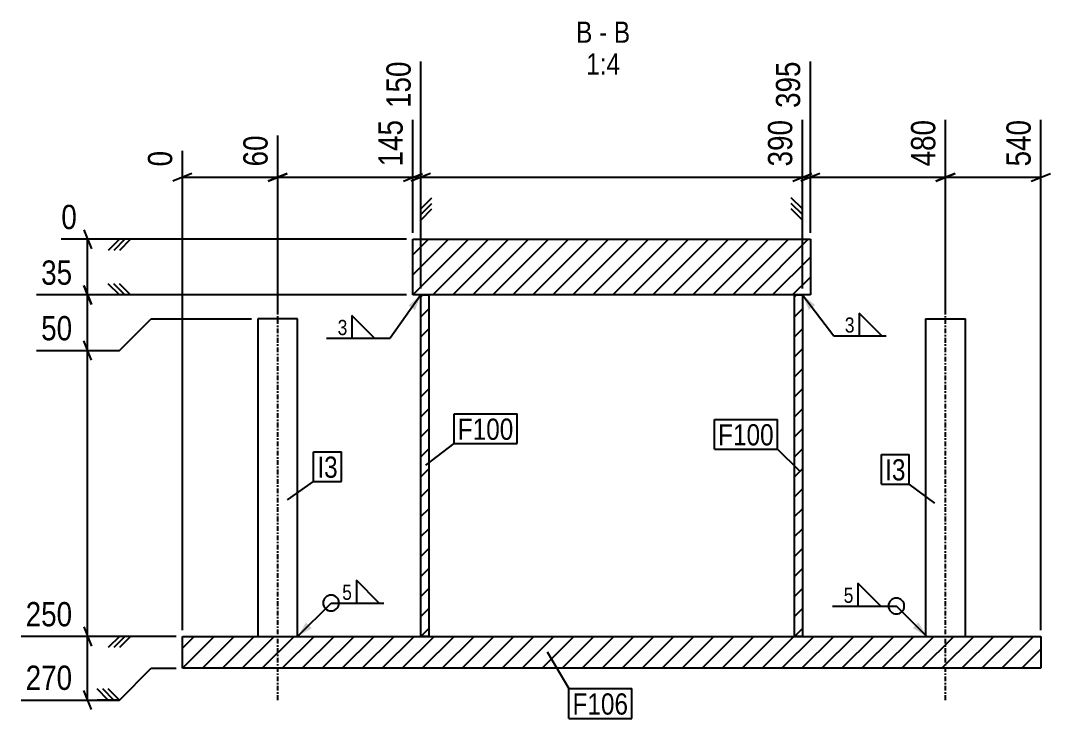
# Model space of a CAD drawing. Header units: millimetres. Extents: x 29 to 47362, y 10 to 1917.
# Drawn here: x 8427 to 9074, y 10 to 449 of the extents above; entities that cross this region are included whole.
import ezdxf

# ---------------------------------------------------------------- set-up
doc = ezdxf.new("R2010")
doc.units = ezdxf.units.MM
doc.linetypes.add('DXK_LINE_DOT2', pattern=[3.9198, 1.9599, -1.9599])
doc.linetypes.add('DXK_LINE_DOT3', pattern=[5.9187, 2.979, -0.9799, 0.9799, -0.9799])
for name, color, linetype in [('MÅLSÆTNING', 7, 'Continuous'), ('STÅL', 7, 'Continuous'), ('TEKST', 7, 'Continuous')]:
    doc.layers.add(name, color=color, linetype=linetype)
doc.styles.add('Arial Narrow', font='ARIALN.TTF', dxfattribs={"height": 0.2})

msp = doc.modelspace()

# ---------------------------------------------------------------- hatches: boundary and pattern name
at = {"layer": 'STÅL', "linetype": 'Continuous'}
h = msp.add_hatch(dxfattribs=at)
h.set_pattern_fill('', scale=2.8, style=0, pattern_type=0)
h.set_pattern_definition([(45, (8673.272, 276.1525), (-6.28618, 6.28618), [])])
h.paths.add_polyline_path([(8673.27, 311.15), (8673.27, 276.15), (8923.27, 276.15), (8923.27, 311.15)])
h = msp.add_hatch(dxfattribs=at)
h.set_pattern_fill('', scale=2.8, style=0, pattern_type=0)
h.set_pattern_definition([(45, (8678.278, 61.1525), (-6.28618, 6.28618), [])])
h.paths.add_polyline_path([(8678.28, 276.15), (8678.28, 61.15), (8683.28, 61.15), (8683.28, 276.15)])
h = msp.add_hatch(dxfattribs=at)
h.set_pattern_fill('', scale=2.8, style=0, pattern_type=0)
h.set_pattern_definition([(45, (8913.272, 61.1525), (-6.28618, 6.28618), [])])
h.paths.add_polyline_path([(8913.27, 276.15), (8913.27, 61.15), (8918.27, 61.15), (8918.27, 276.15)])
h = msp.add_hatch(dxfattribs=at)
h.set_pattern_fill('', scale=2.8, style=0, pattern_type=0)
h.set_pattern_definition([(45, (8528.272, 41.1525), (-6.28618, 6.28618), [])])
h.paths.add_polyline_path([(8528.27, 61.15), (8528.27, 41.15), (9068.27, 41.15), (9068.27, 61.15)])
at = {"layer": 'TEKST', "linetype": 'Continuous'}
for points in [[(8670.47, 269.42), (8678.28, 276.15), (8674.56, 266.54)], [(8922.36, 266.69), (8918.27, 276.15), (8926.33, 269.73)], [(8609.61, 66.46), (8600.78, 61.15), (8606.07, 70)], [(8991.28, 69.99), (8996.59, 61.15), (8987.74, 66.45)]]:
    msp.add_hatch(color=3, dxfattribs=at).paths.add_polyline_path(points)

# ---------------------------------------------------------------- linework, layer by layer
at = {"layer": 'MÅLSÆTNING', "color": 7, "linetype": 'Continuous'}
for p, q in [((8678.28, 280.15), (8678.28, 423.07)), ((8923.27, 315.15), (8923.27, 423.07)), ((8923.27, 315.15), (8923.27, 423.07)), ((8673.27, 315.15), (8673.27, 386.27)), ((8673.27, 315.15), (8673.27, 386.27)), ((8918.27, 280.15), (8918.27, 386.27)), ((9008.27, 265.15), (9008.27, 386.27)), ((9008.27, 265.15), (9008.27, 386.27)), ((9068.27, 65.15), (9068.27, 386.27)), ((8588.28, 265.15), (8588.28, 376.52)), ((8588.28, 265.15), (8588.28, 376.52)), ((8528.27, 65.15), (8528.27, 366.77)), ((8534.27, 352.62), (8522.27, 347.82)), ((8528.27, 350.22), (8588.28, 350.22)), ((8594.28, 352.62), (8582.28, 347.82)), ((8582.28, 347.82), (8594.28, 352.62)), ((8588.28, 350.22), (8673.27, 350.22)), ((8667.27, 347.82), (8679.27, 352.62)), ((8667.27, 347.82), (8679.27, 352.62)), ((8684.28, 352.62), (8672.28, 347.82)), ((8673.27, 350.22), (8678.28, 350.22)), ((8678.28, 350.22), (8918.27, 350.22)), ((8912.27, 347.82), (8924.27, 352.62)), ((8918.27, 350.22), (8923.27, 350.22)), ((8923.27, 350.22), (9008.27, 350.22)), ((9014.27, 352.62), (9002.27, 347.82)), ((9002.27, 347.82), (9014.27, 352.62)), ((9008.27, 350.22), (9068.27, 350.22)), ((9062.27, 347.82), (9074.27, 352.62)), ((8678.28, 330.22), (8685.28, 337.22)), ((8678.28, 323.22), (8678.28, 337.22)), ((8678.28, 330.22), (8685.28, 337.22)), ((8678.28, 323.22), (8678.28, 337.22)), ((8918.27, 330.22), (8911.27, 337.22)), ((8918.27, 330.22), (8911.27, 337.22)), ((8918.27, 323.22), (8918.27, 337.22)), ((8918.27, 323.22), (8918.27, 337.22)), ((8678.28, 326.72), (8685.28, 333.72)), ((8678.28, 326.72), (8685.28, 333.72)), ((8918.27, 326.72), (8911.27, 333.72)), ((8918.27, 326.72), (8911.27, 333.72)), ((8678.28, 323.22), (8685.28, 330.22)), ((8678.28, 323.22), (8685.28, 330.22)), ((8918.27, 323.22), (8911.27, 330.22)), ((8918.27, 323.22), (8911.27, 330.22)), ((8669.27, 311.15), (8452.13, 311.15)), ((8466.28, 317.15), (8471.08, 305.15)), ((8468.68, 276.15), (8468.68, 311.15)), ((8488.68, 311.15), (8481.68, 304.15)), ((8495.68, 311.15), (8481.68, 311.15)), ((8492.18, 311.15), (8485.18, 304.15)), ((8495.68, 311.15), (8488.68, 304.15)), ((8471.08, 270.15), (8466.28, 282.15)), ((8466.28, 282.15), (8471.08, 270.15)), ((8488.68, 276.15), (8481.68, 283.15)), ((8488.68, 276.15), (8481.68, 283.15)), ((8492.18, 276.15), (8485.18, 283.15)), ((8492.18, 276.15), (8485.18, 283.15)), ((8495.68, 276.15), (8488.68, 283.15)), ((8495.68, 276.15), (8488.68, 283.15)), ((8669.27, 276.15), (8436.55, 276.15)), ((8669.27, 276.15), (8436.55, 276.15)), ((8468.68, 241.15), (8468.68, 276.15)), ((8495.68, 276.15), (8481.68, 276.15)), ((8495.68, 276.15), (8481.68, 276.15)), ((8488.68, 241.15), (8508.68, 261.15)), ((8488.68, 241.15), (8508.68, 261.15)), ((8508.68, 261.15), (8571.78, 261.15)), ((8508.68, 261.15), (8571.78, 261.15)), ((8471.08, 235.15), (8466.28, 247.15)), ((8471.08, 235.15), (8466.28, 247.15)), ((8436.55, 241.15), (8488.68, 241.15)), ((8436.55, 241.15), (8488.68, 241.15)), ((8468.68, 61.15), (8468.68, 241.15)), ((8466.28, 67.15), (8471.08, 55.15)), ((8466.28, 67.15), (8471.08, 55.15)), ((8524.27, 61.15), (8426.8, 61.15)), ((8524.27, 61.15), (8426.8, 61.15)), ((8468.68, 21.15), (8468.68, 61.15)), ((8488.68, 61.15), (8481.68, 54.15)), ((8495.68, 61.15), (8481.68, 61.15)), ((8488.68, 61.15), (8481.68, 54.15)), ((8495.68, 61.15), (8481.68, 61.15)), ((8492.18, 61.15), (8485.18, 54.15)), ((8492.18, 61.15), (8485.18, 54.15)), ((8495.68, 61.15), (8488.68, 54.15)), ((8495.68, 61.15), (8488.68, 54.15)), ((8488.68, 21.15), (8508.68, 41.15)), ((8508.68, 41.15), (8524.27, 41.15)), ((8471.08, 15.15), (8466.28, 27.15)), ((8481.68, 21.15), (8474.68, 28.15)), ((8485.18, 21.15), (8478.18, 28.15)), ((8488.68, 21.15), (8481.68, 28.15)), ((8426.8, 21.15), (8488.68, 21.15)), ((8488.68, 21.15), (8474.68, 21.15))]:
    msp.add_line(p, q, dxfattribs=at)
at = {"layer": 'STÅL', "color": 2, "linetype": 'Continuous'}
for p, q in [((8673.27, 276.15), (8673.27, 311.15)), ((8673.27, 311.15), (8923.27, 311.15)), ((8923.27, 311.15), (8923.27, 276.15)), ((8923.27, 276.15), (8673.27, 276.15)), ((8678.28, 61.15), (8678.28, 276.15)), ((8678.28, 276.15), (8683.28, 276.15)), ((8683.28, 276.15), (8683.28, 61.15)), ((8913.27, 61.15), (8913.27, 276.15)), ((8913.27, 276.15), (8918.27, 276.15)), ((8918.27, 276.15), (8918.27, 61.15)), ((8575.78, 261.15), (8575.78, 61.15)), ((8600.78, 261.15), (8575.78, 261.15)), ((8600.78, 61.15), (8600.78, 261.15)), ((8995.77, 261.15), (8995.77, 61.15)), ((8995.77, 261.15), (9020.77, 261.15)), ((9020.77, 61.15), (9020.77, 261.15)), ((8528.27, 41.15), (8528.27, 61.15)), ((8528.27, 61.15), (9068.27, 61.15)), ((8683.28, 61.15), (8678.28, 61.15)), ((8918.27, 61.15), (8913.27, 61.15)), ((9068.27, 61.15), (9068.27, 41.15)), ((9068.27, 41.15), (8528.27, 41.15))]:
    msp.add_line(p, q, dxfattribs=at)
at = {"layer": 'STÅL', "color": 7, "linetype": 'DXK_LINE_DOT3'}
for p, q in [((8588.28, 21.15), (8588.28, 301.15)), ((9008.27, 21.15), (9008.27, 301.15))]:
    msp.add_line(p, q, dxfattribs=at)
at = {"layer": 'STÅL', "color": 7, "linetype": 'DXK_LINE_DOT2'}
for p, q in [((8575.78, 61.15), (8600.78, 61.15)), ((8995.77, 61.15), (9020.77, 61.15))]:
    msp.add_line(p, q, dxfattribs=at)
at = {"layer": 'TEKST', "color": 3, "linetype": 'Continuous'}
for p, q in [((8678.28, 276.15), (8659.03, 248.87)), ((8918.27, 276.15), (8937.97, 250.41)), ((8600.78, 61.15), (8621.82, 82.23)), ((8996.59, 61.15), (8977.37, 80.33))]:
    msp.add_line(p, q, dxfattribs=at)
for centre, start, end in [((8621.82, 82.23), 90, 270), ((8977.37, 80.33), 90, 270), ((8977.37, 80.33), 270, 90)]:
    msp.add_arc(centre, 5, start, end, dxfattribs=at)

# ---------------------------------------------------------------- wipeouts: each hides what was drawn before it
at = {"color": 0, "linetype": 'Continuous'}
for points in [[(8786.19, 434.8), (8786.19, 448.8), (8775.96, 448.8), (8775.96, 434.8)], [(8795.49, 434.8), (8795.49, 448.8), (8790.39, 448.8), (8790.39, 434.8)], [(8809.91, 434.8), (8809.91, 448.8), (8799.69, 448.8), (8799.69, 434.8)], [(8803.6, 414.8), (8803.6, 428.8), (8782.27, 428.8), (8782.27, 414.8)]]:
    msp.add_wipeout(points, dxfattribs=at).dxf.layer = 'TEKST'
at = {"color": 0}
for points in [[(8632.83, 250.07), (8632.83, 261.67), (8625.14, 261.67), (8625.14, 250.07)], [(8951.86, 251.61), (8951.86, 263.21), (8944.17, 263.21), (8944.17, 251.61)], [(8736.49, 184.94), (8736.49, 198.94), (8701.53, 198.94), (8701.53, 184.94)], [(8900.25, 181.41), (8900.25, 195.41), (8865.29, 195.41), (8865.29, 181.41)], [(8625.97, 161.07), (8625.97, 175.07), (8613.17, 175.07), (8613.17, 161.07)], [(8983.12, 159.37), (8983.12, 173.37), (8970.33, 173.37), (8970.33, 159.37)], [(8635.72, 83.43), (8635.72, 95.03), (8628.02, 95.03), (8628.02, 83.43)], [(8951.17, 81.53), (8951.17, 93.13), (8943.47, 93.13), (8943.47, 81.53)], [(8808.65, 12), (8808.65, 26), (8773.69, 26), (8773.69, 12)]]:
    msp.add_wipeout(points, dxfattribs=at).dxf.layer = 'TEKST'

# ---------------------------------------------------------------- next in the draw order: linework, layer by layer
at = {"layer": 'TEKST', "color": 3, "linetype": 'Continuous'}
for p, q in [((8649.17, 248.87), (8634.89, 263.16)), ((8634.89, 263.16), (8634.89, 248.87)), ((8968.2, 250.41), (8953.92, 264.69)), ((8953.92, 264.69), (8953.92, 250.41)), ((8618.94, 248.87), (8659.03, 248.87)), ((8634.89, 248.87), (8649.17, 248.87)), ((8937.97, 250.41), (8971.06, 250.41)), ((8953.92, 250.41), (8968.2, 250.41)), ((8652.06, 82.23), (8637.77, 96.52)), ((8637.77, 96.52), (8637.77, 82.23)), ((8967.51, 80.33), (8953.22, 94.62)), ((8953.22, 94.62), (8953.22, 80.33)), ((8621.82, 82.23), (8654.92, 82.23)), ((8637.77, 82.23), (8652.06, 82.23)), ((8937.27, 80.33), (8977.37, 80.33)), ((8953.22, 80.33), (8967.51, 80.33))]:
    msp.add_line(p, q, dxfattribs=at)
msp.add_arc((8621.82, 82.23), 5, 270, 90, dxfattribs=at)

# ---------------------------------------------------------------- next in the draw order: texts
at = {"layer": 'TEKST', "color": 3, "linetype": 'Continuous', "style": 'Arial Narrow'}
for s, height, p in [('B', 13.36, (8775.96, 434.8)), ('B', 13.36, (8799.69, 434.8)), ('-', 13.36, (8790.39, 434.8)), ('1:4', 13.362, (8782.27, 414.8))]:
    msp.add_text(s, height=height, dxfattribs=at).set_placement(p)
at = {"layer": 'TEKST', "color": 3, "style": 'Arial Narrow'}
for s, p in [('3', (8625.94, 250.87)), ('3', (8944.97, 252.41)), ('5', (8628.82, 84.23)), ('5', (8944.27, 82.33))]:
    msp.add_text(s, height=9.54, dxfattribs=at).set_placement(p)

# ---------------------------------------------------------------- next in the draw order: wipeouts: each hides what was drawn before it
at = {"color": 0, "linetype": 'Continuous'}
for points in [[(8675.08, 426.27), (8652.68, 426.27), (8652.68, 390.62), (8675.08, 390.62)], [(8915.07, 389.47), (8892.67, 389.47), (8892.67, 353.82), (8915.07, 353.82)], [(9005.07, 389.47), (8982.67, 389.47), (8982.67, 353.82), (9005.07, 353.82)], [(9065.07, 389.47), (9042.67, 389.47), (9042.67, 353.82), (9065.07, 353.82)], [(8585.08, 379.72), (8562.68, 379.72), (8562.68, 353.82), (8585.08, 353.82)], [(8525.07, 369.97), (8502.67, 369.97), (8502.67, 353.82), (8525.07, 353.82)], [(8465.08, 314.35), (8465.08, 336.75), (8448.93, 336.75), (8448.93, 314.35)], [(8462.16, 279.35), (8462.16, 301.75), (8436.26, 301.75), (8436.26, 279.35)], [(8462.16, 244.35), (8462.16, 266.75), (8436.26, 266.75), (8436.26, 244.35)], [(8462.16, 64.35), (8462.16, 86.75), (8426.51, 86.75), (8426.51, 64.35)], [(8462.16, 24.35), (8462.16, 46.75), (8426.51, 46.75), (8426.51, 24.35)]]:
    msp.add_wipeout(points, dxfattribs=at).dxf.layer = 'MÅLSÆTNING'
at = {"color": 0}
for points in [[(8736.49, 184.94), (8736.49, 198.94), (8701.53, 198.94), (8701.53, 184.94)], [(8900.25, 181.41), (8900.25, 195.41), (8865.29, 195.41), (8865.29, 181.41)], [(8625.97, 161.07), (8625.97, 175.07), (8613.17, 175.07), (8613.17, 161.07)], [(8983.12, 159.37), (8983.12, 173.37), (8970.33, 173.37), (8970.33, 159.37)], [(8808.65, 12), (8808.65, 26), (8773.69, 26), (8773.69, 12)]]:
    msp.add_wipeout(points, dxfattribs=at).dxf.layer = 'TEKST'

# ---------------------------------------------------------------- next in the draw order: linework, layer by layer
at = {"layer": 'MÅLSÆTNING', "color": 7, "linetype": 'Continuous'}
for p, q in [((8678.28, 280.15), (8678.28, 423.07)), ((8918.27, 280.15), (8918.27, 386.27)), ((8912.27, 347.82), (8924.27, 352.62)), ((8929.27, 352.62), (8917.27, 347.82)), ((8929.27, 352.62), (8917.27, 347.82))]:
    msp.add_line(p, q, dxfattribs=at)
at = {"layer": 'TEKST', "color": 7, "linetype": 'Continuous'}
for p, q in [((8699.13, 201.34), (8738.89, 201.34)), ((8699.13, 182.54), (8699.13, 201.34)), ((8738.89, 182.54), (8738.89, 201.34)), ((8862.89, 197.81), (8902.65, 197.81)), ((8862.89, 179.01), (8862.89, 197.81)), ((8902.65, 179.01), (8902.65, 197.81)), ((8681.47, 168.94), (8699.13, 182.54)), ((8699.13, 182.54), (8738.89, 182.54)), ((8610.77, 177.47), (8628.37, 177.47)), ((8610.77, 158.67), (8610.77, 177.47)), ((8628.37, 158.67), (8628.37, 177.47)), ((8862.89, 179.01), (8902.65, 179.01)), ((8916.52, 165.41), (8902.65, 179.01)), ((8967.93, 175.77), (8985.52, 175.77)), ((8967.93, 156.97), (8967.93, 175.77)), ((8985.52, 156.97), (8985.52, 175.77)), ((8594.46, 147.24), (8610.77, 158.67)), ((8610.77, 158.67), (8628.37, 158.67)), ((8967.93, 156.97), (8985.52, 156.97)), ((9001.56, 144.99), (8985.52, 156.97)), ((8757.64, 51.44), (8771.29, 28.4)), ((8771.29, 28.4), (8811.05, 28.4)), ((8771.29, 9.6), (8771.29, 28.4)), ((8811.05, 9.6), (8811.05, 28.4)), ((8771.29, 9.6), (8811.05, 9.6))]:
    msp.add_line(p, q, dxfattribs=at)

# ---------------------------------------------------------------- next in the draw order: texts
at = {"layer": 'MÅLSÆTNING', "color": 3, "linetype": 'Continuous', "style": 'Arial Narrow'}
for s, height, p in [('150', 15.271, (8671.88, 393.82)), ('390', 15.271, (8911.87, 357.02)), ('480', 15.271, (9001.87, 357.02)), ('540', 15.271, (9061.87, 357.02)), ('60', 15.271, (8581.88, 357.02)), ('0', 15.27, (8521.87, 357.02))]:
    msp.add_text(s, height=height, rotation=90.00021, dxfattribs=at).set_placement(p)
for s, height, p in [('0', 15.27, (8452.13, 317.55)), ('35', 15.271, (8439.46, 282.55)), ('50', 15.271, (8439.46, 247.55)), ('250', 15.271, (8429.71, 67.55)), ('270', 15.271, (8429.71, 27.55))]:
    msp.add_text(s, height=height, dxfattribs=at).set_placement(p)
at = {"layer": 'TEKST', "color": 3, "style": 'Arial Narrow'}
for s, p in [('F100', (8701.53, 184.94)), ('F100', (8865.29, 181.41)), ('I3', (8613.17, 161.07)), ('I3', (8970.33, 159.37)), ('F106', (8773.69, 12))]:
    msp.add_text(s, height=13.362, dxfattribs=at).set_placement(p)

# ---------------------------------------------------------------- next in the draw order: wipeouts: each hides what was drawn before it
at = {"color": 0, "linetype": 'Continuous'}
for points in [[(8920.07, 426.27), (8897.67, 426.27), (8897.67, 390.62), (8920.07, 390.62)], [(8670.07, 389.47), (8647.67, 389.47), (8647.67, 353.82), (8670.07, 353.82)]]:
    msp.add_wipeout(points, dxfattribs=at).dxf.layer = 'MÅLSÆTNING'

# ---------------------------------------------------------------- next in the draw order: linework, layer by layer
at = {"layer": 'MÅLSÆTNING', "color": 7, "linetype": 'Continuous'}
msp.add_line((8684.28, 352.62), (8672.28, 347.82), dxfattribs=at)

# ---------------------------------------------------------------- next in the draw order: texts
at = {"layer": 'MÅLSÆTNING', "color": 3, "linetype": 'Continuous', "style": 'Arial Narrow'}
for s, p in [('395', (8916.87, 393.82)), ('145', (8666.87, 357.02))]:
    msp.add_text(s, height=15.271, rotation=90.00021, dxfattribs=at).set_placement(p)

doc.saveas('drawing.dxf')
